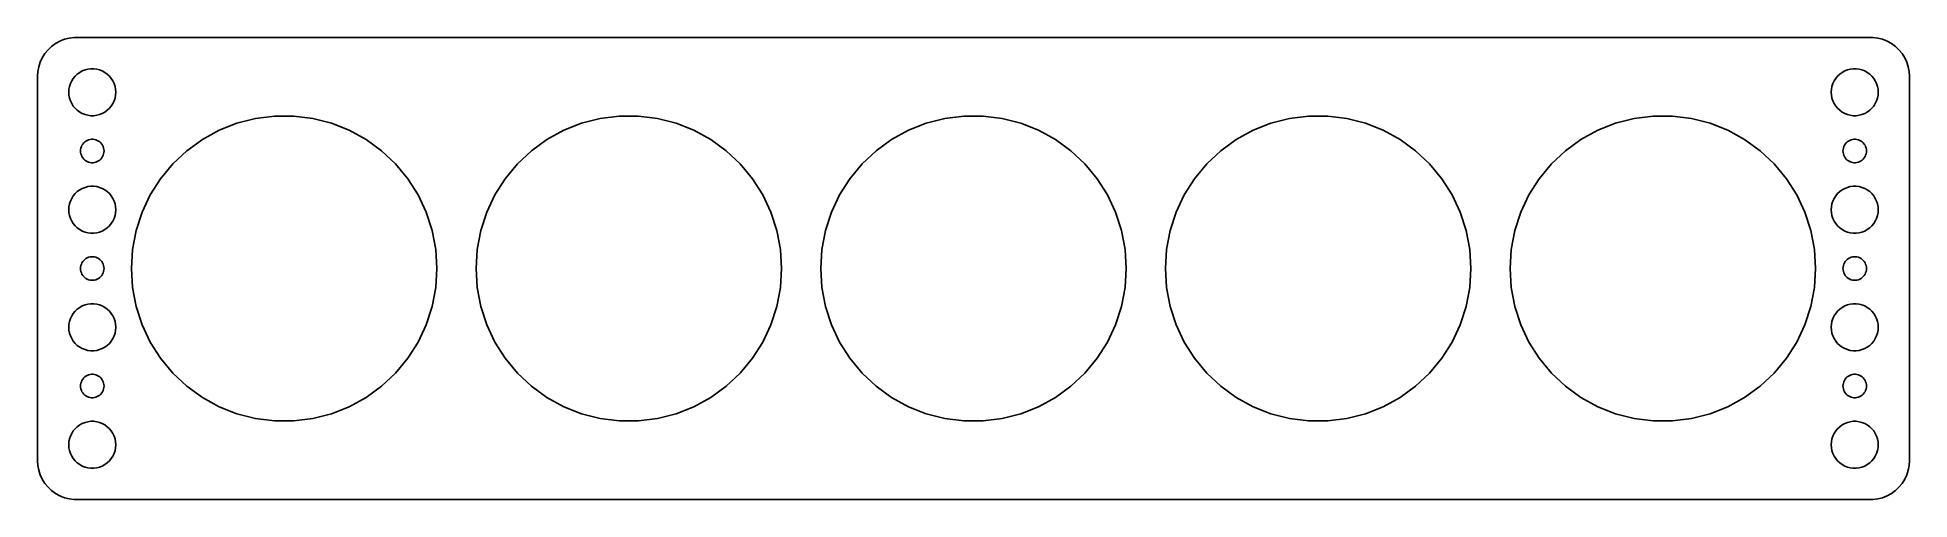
# Model space of a CAD drawing. Header units: metres. Extents: x -120 to 120, y -29 to 29.
import ezdxf

# ---------------------------------------------------------------- set-up
doc = ezdxf.new("R2010")
doc.units = ezdxf.units.M

msp = doc.modelspace()

# ---------------------------------------------------------------- linework, layer by layer
for p, q in [((-117.179, 28.7216), (-117.687, 28.3526)), ((-116.629, 29.0241), (-117.179, 28.7216)), ((-116.045, 29.2553), (-116.629, 29.0241)), ((-115.437, 29.4114), (-116.045, 29.2553)), ((-114.814, 29.4901), (-115.437, 29.4114)), ((114.814, 29.4901), (-114.814, 29.4901)), ((115.437, 29.4114), (114.814, 29.4901)), ((116.045, 29.2553), (115.437, 29.4114)), ((116.629, 29.0241), (116.045, 29.2553)), ((117.179, 28.7216), (116.629, 29.0241)), ((117.687, 28.3526), (117.179, 28.7216)), ((-119.149, 26.3406), (-119.343, 25.7434)), ((-118.882, 26.9088), (-119.149, 26.3406)), ((-118.545, 27.4389), (-118.882, 26.9088)), ((-118.145, 27.9227), (-118.545, 27.4389)), ((-117.687, 28.3526), (-118.145, 27.9227)), ((118.145, 27.9227), (117.687, 28.3526)), ((118.545, 27.4389), (118.145, 27.9227)), ((118.882, 26.9088), (118.545, 27.4389)), ((119.149, 26.3406), (118.882, 26.9088)), ((119.343, 25.7434), (119.149, 26.3406)), ((-119.461, 25.1267), (-119.5, 24.5)), ((-119.5, 24.5), (-119.5, -24.5)), ((-119.343, 25.7434), (-119.461, 25.1267)), ((-115.289, 23.6044), (-115.129, 23.9453)), ((-115.129, 23.9453), (-114.927, 24.2634)), ((-114.927, 24.2634), (-114.687, 24.5536)), ((-114.687, 24.5536), (-114.412, 24.8115)), ((-114.412, 24.8115), (-114.107, 25.033)), ((-114.107, 25.033), (-113.777, 25.2145)), ((-113.777, 25.2145), (-113.427, 25.3532)), ((-113.427, 25.3532), (-113.062, 25.4469)), ((-113.062, 25.4469), (-112.688, 25.4941)), ((-112.688, 25.4941), (-112.312, 25.4941)), ((-112.312, 25.4941), (-111.938, 25.4469)), ((-111.938, 25.4469), (-111.573, 25.3532)), ((-111.573, 25.3532), (-111.223, 25.2145)), ((-111.223, 25.2145), (-110.893, 25.033)), ((-110.893, 25.033), (-110.588, 24.8115)), ((-110.588, 24.8115), (-110.313, 24.5536)), ((-110.313, 24.5536), (-110.073, 24.2634)), ((-110.073, 24.2634), (-109.871, 23.9453)), ((-109.871, 23.9453), (-109.711, 23.6044)), ((109.711, 23.6044), (109.871, 23.9453)), ((109.871, 23.9453), (110.073, 24.2634)), ((110.073, 24.2634), (110.313, 24.5536)), ((110.313, 24.5536), (110.588, 24.8115)), ((110.588, 24.8115), (110.893, 25.033)), ((110.893, 25.033), (111.223, 25.2145)), ((111.223, 25.2145), (111.573, 25.3532)), ((111.573, 25.3532), (111.938, 25.4469)), ((111.938, 25.4469), (112.312, 25.4941)), ((112.312, 25.4941), (112.688, 25.4941)), ((112.688, 25.4941), (113.062, 25.4469)), ((113.062, 25.4469), (113.427, 25.3532)), ((113.427, 25.3532), (113.777, 25.2145)), ((113.777, 25.2145), (114.107, 25.033)), ((114.107, 25.033), (114.412, 24.8115)), ((114.412, 24.8115), (114.687, 24.5536)), ((114.687, 24.5536), (114.927, 24.2634)), ((114.927, 24.2634), (115.129, 23.9453)), ((115.129, 23.9453), (115.289, 23.6044)), ((119.461, 25.1267), (119.343, 25.7434)), ((119.5, 24.5), (119.461, 25.1267)), ((119.5, -24.5), (119.5, 24.5)), ((-115.5, 22.5), (-115.476, 22.876)), ((-115.476, 22.124), (-115.5, 22.5)), ((-115.476, 22.876), (-115.406, 23.2461)), ((-115.406, 21.7539), (-115.476, 22.124)), ((-115.406, 23.2461), (-115.289, 23.6044)), ((-115.289, 21.3956), (-115.406, 21.7539)), ((-109.711, 23.6044), (-109.594, 23.2461)), ((-109.594, 21.7539), (-109.711, 21.3956)), ((-109.594, 23.2461), (-109.524, 22.876)), ((-109.524, 22.124), (-109.594, 21.7539)), ((-109.524, 22.876), (-109.5, 22.5)), ((-109.5, 22.5), (-109.524, 22.124)), ((109.5, 22.5), (109.524, 22.876)), ((109.524, 22.124), (109.5, 22.5)), ((109.524, 22.876), (109.594, 23.2461)), ((109.594, 21.7539), (109.524, 22.124)), ((109.594, 23.2461), (109.711, 23.6044)), ((109.711, 21.3956), (109.594, 21.7539)), ((115.289, 23.6044), (115.406, 23.2461)), ((115.406, 21.7539), (115.289, 21.3956)), ((115.406, 23.2461), (115.476, 22.876)), ((115.476, 22.124), (115.406, 21.7539)), ((115.476, 22.876), (115.5, 22.5)), ((115.5, 22.5), (115.476, 22.124)), ((-115.129, 21.0547), (-115.289, 21.3956)), ((-114.927, 20.7366), (-115.129, 21.0547)), ((-114.687, 20.4464), (-114.927, 20.7366)), ((-114.412, 20.1884), (-114.687, 20.4464)), ((-114.107, 19.967), (-114.412, 20.1884)), ((-113.777, 19.7855), (-114.107, 19.967)), ((-113.427, 19.6468), (-113.777, 19.7855)), ((-113.062, 19.5531), (-113.427, 19.6468)), ((-112.688, 19.5059), (-113.062, 19.5531)), ((-112.312, 19.5059), (-112.688, 19.5059)), ((-111.938, 19.5531), (-112.312, 19.5059)), ((-111.573, 19.6468), (-111.938, 19.5531)), ((-111.223, 19.7855), (-111.573, 19.6468)), ((-110.893, 19.967), (-111.223, 19.7855)), ((-110.588, 20.1884), (-110.893, 19.967)), ((-110.313, 20.4464), (-110.588, 20.1884)), ((-110.073, 20.7366), (-110.313, 20.4464)), ((-109.871, 21.0547), (-110.073, 20.7366)), ((-109.711, 21.3956), (-109.871, 21.0547)), ((-94.0258, 18.5456), (-91.6539, 19.1546)), ((-91.6539, 19.1546), (-89.2244, 19.4615)), ((-89.2244, 19.4615), (-86.7756, 19.4615)), ((-86.7756, 19.4615), (-84.3461, 19.1546)), ((-84.3461, 19.1546), (-81.9742, 18.5456)), ((-50.0258, 18.5456), (-47.6539, 19.1546)), ((-47.6539, 19.1546), (-45.2244, 19.4615)), ((-45.2244, 19.4615), (-42.7756, 19.4615)), ((-42.7756, 19.4615), (-40.3461, 19.1546)), ((-40.3461, 19.1546), (-37.9742, 18.5456)), ((-6.02582, 18.5456), (-3.65393, 19.1546)), ((-3.65393, 19.1546), (-1.22441, 19.4615)), ((-1.22441, 19.4615), (1.22441, 19.4615)), ((1.22441, 19.4615), (3.65393, 19.1546)), ((3.65393, 19.1546), (6.02582, 18.5456)), ((37.9742, 18.5456), (40.3461, 19.1546)), ((40.3461, 19.1546), (42.7756, 19.4615)), ((42.7756, 19.4615), (45.2244, 19.4615)), ((45.2244, 19.4615), (47.6539, 19.1546)), ((47.6539, 19.1546), (50.0258, 18.5456)), ((81.9742, 18.5456), (84.3461, 19.1546)), ((84.3461, 19.1546), (86.7756, 19.4615)), ((86.7756, 19.4615), (89.2244, 19.4615)), ((89.2244, 19.4615), (91.6539, 19.1546)), ((91.6539, 19.1546), (94.0258, 18.5456)), ((109.871, 21.0547), (109.711, 21.3956)), ((110.073, 20.7366), (109.871, 21.0547)), ((110.313, 20.4464), (110.073, 20.7366)), ((110.588, 20.1884), (110.313, 20.4464)), ((110.893, 19.967), (110.588, 20.1884)), ((111.223, 19.7855), (110.893, 19.967)), ((111.573, 19.6468), (111.223, 19.7855)), ((111.938, 19.5531), (111.573, 19.6468)), ((112.312, 19.5059), (111.938, 19.5531)), ((112.688, 19.5059), (112.312, 19.5059)), ((113.062, 19.5531), (112.688, 19.5059)), ((113.427, 19.6468), (113.062, 19.5531)), ((113.777, 19.7855), (113.427, 19.6468)), ((114.107, 19.967), (113.777, 19.7855)), ((114.412, 20.1884), (114.107, 19.967)), ((114.687, 20.4464), (114.412, 20.1884)), ((114.927, 20.7366), (114.687, 20.4464)), ((115.129, 21.0547), (114.927, 20.7366)), ((115.289, 21.3956), (115.129, 21.0547)), ((-98.4486, 16.4644), (-96.3027, 17.6441)), ((-96.3027, 17.6441), (-94.0258, 18.5456)), ((-81.9742, 18.5456), (-79.6973, 17.6441)), ((-79.6973, 17.6441), (-77.5514, 16.4644)), ((-54.4486, 16.4644), (-52.3027, 17.6441)), ((-52.3027, 17.6441), (-50.0258, 18.5456)), ((-37.9742, 18.5456), (-35.6973, 17.6441)), ((-35.6973, 17.6441), (-33.5514, 16.4644)), ((-10.4486, 16.4644), (-8.30269, 17.6441)), ((-8.30269, 17.6441), (-6.02582, 18.5456)), ((6.02582, 18.5456), (8.30269, 17.6441)), ((8.30269, 17.6441), (10.4486, 16.4644)), ((33.5514, 16.4644), (35.6973, 17.6441)), ((35.6973, 17.6441), (37.9742, 18.5456)), ((50.0258, 18.5456), (52.3027, 17.6441)), ((52.3027, 17.6441), (54.4486, 16.4644)), ((77.5514, 16.4644), (79.6973, 17.6441)), ((79.6973, 17.6441), (81.9742, 18.5456)), ((94.0258, 18.5456), (96.3027, 17.6441)), ((96.3027, 17.6441), (98.4486, 16.4644)), ((-114, 15), (-113.988, 15.188)), ((-113.988, 14.812), (-114, 15)), ((-113.988, 15.188), (-113.953, 15.373)), ((-113.953, 14.627), (-113.988, 14.812)), ((-113.953, 15.373), (-113.895, 15.5522)), ((-113.895, 14.4478), (-113.953, 14.627)), ((-113.895, 15.5522), (-113.814, 15.7226)), ((-113.814, 14.2774), (-113.895, 14.4478)), ((-113.814, 15.7226), (-113.714, 15.8817)), ((-113.714, 15.8817), (-113.593, 16.0268)), ((-113.593, 16.0268), (-113.456, 16.1558)), ((-113.456, 16.1558), (-113.304, 16.2665)), ((-113.304, 16.2665), (-113.139, 16.3572)), ((-113.139, 16.3572), (-112.964, 16.4266)), ((-112.964, 16.4266), (-112.781, 16.4734)), ((-112.781, 16.4734), (-112.594, 16.497)), ((-112.594, 16.497), (-112.406, 16.497)), ((-112.406, 16.497), (-112.219, 16.4734)), ((-112.219, 16.4734), (-112.036, 16.4266)), ((-112.036, 16.4266), (-111.861, 16.3572)), ((-111.861, 16.3572), (-111.696, 16.2665)), ((-111.696, 16.2665), (-111.544, 16.1558)), ((-111.544, 16.1558), (-111.407, 16.0268)), ((-111.407, 16.0268), (-111.286, 15.8817)), ((-111.286, 15.8817), (-111.186, 15.7226)), ((-111.186, 15.7226), (-111.105, 15.5522)), ((-111.105, 14.4478), (-111.186, 14.2774)), ((-111.105, 15.5522), (-111.047, 15.373)), ((-111.047, 14.627), (-111.105, 14.4478)), ((-111.047, 15.373), (-111.012, 15.188)), ((-111.012, 14.812), (-111.047, 14.627)), ((-111.012, 15.188), (-111, 15)), ((-111, 15), (-111.012, 14.812)), ((-102.215, 13.3487), (-100.43, 15.025)), ((-100.43, 15.025), (-98.4486, 16.4644)), ((-77.5514, 16.4644), (-75.5702, 15.025)), ((-75.5702, 15.025), (-73.7851, 13.3487)), ((-58.2149, 13.3487), (-56.4298, 15.025)), ((-56.4298, 15.025), (-54.4486, 16.4644)), ((-33.5514, 16.4644), (-31.5702, 15.025)), ((-31.5702, 15.025), (-29.7851, 13.3487)), ((-14.2149, 13.3487), (-12.4298, 15.025)), ((-12.4298, 15.025), (-10.4486, 16.4644)), ((10.4486, 16.4644), (12.4298, 15.025)), ((12.4298, 15.025), (14.2149, 13.3487)), ((29.7851, 13.3487), (31.5702, 15.025)), ((31.5702, 15.025), (33.5514, 16.4644)), ((54.4486, 16.4644), (56.4298, 15.025)), ((56.4298, 15.025), (58.2149, 13.3487)), ((73.7851, 13.3487), (75.5702, 15.025)), ((75.5702, 15.025), (77.5514, 16.4644)), ((98.4486, 16.4644), (100.43, 15.025)), ((100.43, 15.025), (102.215, 13.3487)), ((111, 15), (111.012, 15.188)), ((111.012, 14.812), (111, 15)), ((111.012, 15.188), (111.047, 15.373)), ((111.047, 14.627), (111.012, 14.812)), ((111.047, 15.373), (111.105, 15.5522)), ((111.105, 14.4478), (111.047, 14.627)), ((111.105, 15.5522), (111.186, 15.7226)), ((111.186, 14.2774), (111.105, 14.4478)), ((111.186, 15.7226), (111.286, 15.8817)), ((111.286, 15.8817), (111.407, 16.0268)), ((111.407, 16.0268), (111.544, 16.1558)), ((111.544, 16.1558), (111.696, 16.2665)), ((111.696, 16.2665), (111.861, 16.3572)), ((111.861, 16.3572), (112.036, 16.4266)), ((112.036, 16.4266), (112.219, 16.4734)), ((112.219, 16.4734), (112.406, 16.497)), ((112.406, 16.497), (112.594, 16.497)), ((112.594, 16.497), (112.781, 16.4734)), ((112.781, 16.4734), (112.964, 16.4266)), ((112.964, 16.4266), (113.139, 16.3572)), ((113.139, 16.3572), (113.304, 16.2665)), ((113.304, 16.2665), (113.456, 16.1558)), ((113.456, 16.1558), (113.593, 16.0268)), ((113.593, 16.0268), (113.714, 15.8817)), ((113.714, 15.8817), (113.814, 15.7226)), ((113.814, 15.7226), (113.895, 15.5522)), ((113.895, 14.4478), (113.814, 14.2774)), ((113.895, 15.5522), (113.953, 15.373)), ((113.953, 14.627), (113.895, 14.4478)), ((113.953, 15.373), (113.988, 15.188)), ((113.988, 14.812), (113.953, 14.627)), ((113.988, 15.188), (114, 15)), ((114, 15), (113.988, 14.812)), ((-113.714, 14.1183), (-113.814, 14.2774)), ((-113.593, 13.9732), (-113.714, 14.1183)), ((-113.456, 13.8442), (-113.593, 13.9732)), ((-113.304, 13.7335), (-113.456, 13.8442)), ((-113.139, 13.6427), (-113.304, 13.7335)), ((-112.964, 13.5734), (-113.139, 13.6427)), ((-112.781, 13.5266), (-112.964, 13.5734)), ((-112.594, 13.5029), (-112.781, 13.5266)), ((-112.406, 13.5029), (-112.594, 13.5029)), ((-112.219, 13.5266), (-112.406, 13.5029)), ((-112.036, 13.5734), (-112.219, 13.5266)), ((-111.861, 13.6427), (-112.036, 13.5734)), ((-111.696, 13.7335), (-111.861, 13.6427)), ((-111.544, 13.8442), (-111.696, 13.7335)), ((-111.407, 13.9732), (-111.544, 13.8442)), ((-111.286, 14.1183), (-111.407, 13.9732)), ((-111.186, 14.2774), (-111.286, 14.1183)), ((-103.776, 11.4618), (-102.215, 13.3487)), ((-73.7851, 13.3487), (-72.2242, 11.4618)), ((-59.7758, 11.4618), (-58.2149, 13.3487)), ((-29.7851, 13.3487), (-28.2242, 11.4618)), ((-15.7758, 11.4618), (-14.2149, 13.3487)), ((14.2149, 13.3487), (15.7758, 11.4618)), ((28.2242, 11.4618), (29.7851, 13.3487)), ((58.2149, 13.3487), (59.7758, 11.4618)), ((72.2242, 11.4618), (73.7851, 13.3487)), ((102.215, 13.3487), (103.776, 11.4618)), ((111.286, 14.1183), (111.186, 14.2774)), ((111.407, 13.9732), (111.286, 14.1183)), ((111.544, 13.8442), (111.407, 13.9732)), ((111.696, 13.7335), (111.544, 13.8442)), ((111.861, 13.6427), (111.696, 13.7335)), ((112.036, 13.5734), (111.861, 13.6427)), ((112.219, 13.5266), (112.036, 13.5734)), ((112.406, 13.5029), (112.219, 13.5266)), ((112.594, 13.5029), (112.406, 13.5029)), ((112.781, 13.5266), (112.594, 13.5029)), ((112.964, 13.5734), (112.781, 13.5266)), ((113.139, 13.6427), (112.964, 13.5734)), ((113.304, 13.7335), (113.139, 13.6427)), ((113.456, 13.8442), (113.304, 13.7335)), ((113.593, 13.9732), (113.456, 13.8442)), ((113.714, 14.1183), (113.593, 13.9732)), ((113.814, 14.2774), (113.714, 14.1183)), ((-114.687, 9.55363), (-114.412, 9.81154)), ((-114.412, 9.81154), (-114.107, 10.033)), ((-114.107, 10.033), (-113.777, 10.2145)), ((-113.777, 10.2145), (-113.427, 10.3532)), ((-113.427, 10.3532), (-113.062, 10.4469)), ((-113.062, 10.4469), (-112.688, 10.4941)), ((-112.688, 10.4941), (-112.312, 10.4941)), ((-112.312, 10.4941), (-111.938, 10.4469)), ((-111.938, 10.4469), (-111.573, 10.3532)), ((-111.573, 10.3532), (-111.223, 10.2145)), ((-111.223, 10.2145), (-110.893, 10.033)), ((-110.893, 10.033), (-110.588, 9.81154)), ((-110.588, 9.81154), (-110.313, 9.55363)), ((-105.088, 9.3942), (-103.776, 11.4618)), ((-72.2242, 11.4618), (-70.912, 9.3942)), ((-61.088, 9.3942), (-59.7758, 11.4618)), ((-28.2242, 11.4618), (-26.912, 9.3942)), ((-17.088, 9.3942), (-15.7758, 11.4618)), ((15.7758, 11.4618), (17.088, 9.3942)), ((26.912, 9.3942), (28.2242, 11.4618)), ((59.7758, 11.4618), (61.088, 9.3942)), ((70.912, 9.3942), (72.2242, 11.4618)), ((103.776, 11.4618), (105.088, 9.3942)), ((110.313, 9.55363), (110.588, 9.81154)), ((110.588, 9.81154), (110.893, 10.033)), ((110.893, 10.033), (111.223, 10.2145)), ((111.223, 10.2145), (111.573, 10.3532)), ((111.573, 10.3532), (111.938, 10.4469)), ((111.938, 10.4469), (112.312, 10.4941)), ((112.312, 10.4941), (112.688, 10.4941)), ((112.688, 10.4941), (113.062, 10.4469)), ((113.062, 10.4469), (113.427, 10.3532)), ((113.427, 10.3532), (113.777, 10.2145)), ((113.777, 10.2145), (114.107, 10.033)), ((114.107, 10.033), (114.412, 9.81154)), ((114.412, 9.81154), (114.687, 9.55363)), ((-115.5, 7.5), (-115.476, 7.87599)), ((-115.476, 7.12399), (-115.5, 7.5)), ((-115.476, 7.87599), (-115.406, 8.24606)), ((-115.406, 8.24606), (-115.289, 8.60437)), ((-115.289, 8.60437), (-115.129, 8.94525)), ((-115.129, 8.94525), (-114.927, 9.26335)), ((-114.927, 9.26335), (-114.687, 9.55363)), ((-110.313, 9.55363), (-110.073, 9.26335)), ((-110.073, 9.26335), (-109.871, 8.94525)), ((-109.871, 8.94525), (-109.711, 8.60437)), ((-109.711, 8.60437), (-109.594, 8.24606)), ((-109.594, 8.24606), (-109.524, 7.87599)), ((-109.524, 7.87599), (-109.5, 7.5)), ((-109.5, 7.5), (-109.524, 7.12399)), ((-106.887, 4.84944), (-106.131, 7.17842)), ((-106.131, 7.17842), (-105.088, 9.3942)), ((-70.912, 9.3942), (-69.8694, 7.17842)), ((-69.8694, 7.17842), (-69.1126, 4.84944)), ((-62.8874, 4.84944), (-62.1306, 7.17842)), ((-62.1306, 7.17842), (-61.088, 9.3942)), ((-26.912, 9.3942), (-25.8694, 7.17842)), ((-25.8694, 7.17842), (-25.1126, 4.84944)), ((-18.8874, 4.84944), (-18.1306, 7.17842)), ((-18.1306, 7.17842), (-17.088, 9.3942)), ((17.088, 9.3942), (18.1306, 7.17842)), ((18.1306, 7.17842), (18.8874, 4.84944)), ((25.1126, 4.84944), (25.8694, 7.17842)), ((25.8694, 7.17842), (26.912, 9.3942)), ((61.088, 9.3942), (62.1306, 7.17842)), ((62.1306, 7.17842), (62.8874, 4.84944)), ((69.1126, 4.84944), (69.8694, 7.17842)), ((69.8694, 7.17842), (70.912, 9.3942)), ((105.088, 9.3942), (106.131, 7.17842)), ((106.131, 7.17842), (106.887, 4.84944)), ((109.5, 7.5), (109.524, 7.87599)), ((109.524, 7.12399), (109.5, 7.5)), ((109.524, 7.87599), (109.594, 8.24606)), ((109.594, 8.24606), (109.711, 8.60437)), ((109.711, 8.60437), (109.871, 8.94525)), ((109.871, 8.94525), (110.073, 9.26335)), ((110.073, 9.26335), (110.313, 9.55363)), ((114.687, 9.55363), (114.927, 9.26335)), ((114.927, 9.26335), (115.129, 8.94525)), ((115.129, 8.94525), (115.289, 8.60437)), ((115.289, 8.60437), (115.406, 8.24606)), ((115.406, 8.24606), (115.476, 7.87599)), ((115.476, 7.87599), (115.5, 7.5)), ((115.5, 7.5), (115.476, 7.12399)), ((-115.406, 6.75392), (-115.476, 7.12399)), ((-115.289, 6.39561), (-115.406, 6.75392)), ((-115.129, 6.05473), (-115.289, 6.39561)), ((-114.927, 5.73663), (-115.129, 6.05473)), ((-114.687, 5.44635), (-114.927, 5.73663)), ((-114.412, 5.18845), (-114.687, 5.44635)), ((-114.107, 4.96701), (-114.412, 5.18845)), ((-113.777, 4.78551), (-114.107, 4.96701)), ((-113.427, 4.64682), (-113.777, 4.78551)), ((-111.223, 4.78551), (-111.573, 4.64682)), ((-110.893, 4.96701), (-111.223, 4.78551)), ((-110.588, 5.18845), (-110.893, 4.96701)), ((-110.313, 5.44635), (-110.588, 5.18845)), ((-110.073, 5.73663), (-110.313, 5.44635)), ((-109.871, 6.05473), (-110.073, 5.73663)), ((-109.711, 6.39561), (-109.871, 6.05473)), ((-109.594, 6.75392), (-109.711, 6.39561)), ((-109.524, 7.12399), (-109.594, 6.75392)), ((-107.346, 2.44398), (-106.887, 4.84944)), ((-69.1126, 4.84944), (-68.6538, 2.44398)), ((-63.3462, 2.44398), (-62.8874, 4.84944)), ((-25.1126, 4.84944), (-24.6538, 2.44398)), ((-19.3462, 2.44398), (-18.8874, 4.84944)), ((18.8874, 4.84944), (19.3462, 2.44398)), ((24.6538, 2.44398), (25.1126, 4.84944)), ((62.8874, 4.84944), (63.3462, 2.44398)), ((68.6538, 2.44398), (69.1126, 4.84944)), ((106.887, 4.84944), (107.346, 2.44398)), ((109.594, 6.75392), (109.524, 7.12399)), ((109.711, 6.39561), (109.594, 6.75392)), ((109.871, 6.05473), (109.711, 6.39561)), ((110.073, 5.73663), (109.871, 6.05473)), ((110.313, 5.44635), (110.073, 5.73663)), ((110.588, 5.18845), (110.313, 5.44635)), ((110.893, 4.96701), (110.588, 5.18845)), ((111.223, 4.78551), (110.893, 4.96701)), ((111.573, 4.64682), (111.223, 4.78551)), ((113.777, 4.78551), (113.427, 4.64682)), ((114.107, 4.96701), (113.777, 4.78551)), ((114.412, 5.18845), (114.107, 4.96701)), ((114.687, 5.44635), (114.412, 5.18845)), ((114.927, 5.73663), (114.687, 5.44635)), ((115.129, 6.05473), (114.927, 5.73663)), ((115.289, 6.39561), (115.129, 6.05473)), ((115.406, 6.75392), (115.289, 6.39561)), ((115.476, 7.12399), (115.406, 6.75392)), ((-113.062, 4.55313), (-113.427, 4.64682)), ((-112.688, 4.50591), (-113.062, 4.55313)), ((-112.312, 4.50591), (-112.688, 4.50591)), ((-111.938, 4.55313), (-112.312, 4.50591)), ((-111.573, 4.64682), (-111.938, 4.55313)), ((-107.5, 0), (-107.346, 2.44398)), ((-68.6538, 2.44398), (-68.5, 0)), ((-63.5, 0), (-63.3462, 2.44398)), ((-24.6538, 2.44398), (-24.5, 0)), ((-19.5, 0), (-19.3462, 2.44398)), ((19.3462, 2.44398), (19.5, 0)), ((24.5, 0), (24.6538, 2.44398)), ((63.3462, 2.44398), (63.5, 0)), ((68.5, 0), (68.6538, 2.44398)), ((107.346, 2.44398), (107.5, 0)), ((111.938, 4.55313), (111.573, 4.64682)), ((112.312, 4.50591), (111.938, 4.55313)), ((112.688, 4.50591), (112.312, 4.50591)), ((113.062, 4.55313), (112.688, 4.50591)), ((113.427, 4.64682), (113.062, 4.55313)), ((-114, 0), (-113.988, 0.18799)), ((-113.988, -0.18799), (-114, 0)), ((-113.988, 0.18799), (-113.953, 0.37303)), ((-113.953, 0.37303), (-113.895, 0.55219)), ((-113.895, 0.55219), (-113.814, 0.72263)), ((-113.814, 0.72263), (-113.714, 0.88167)), ((-113.714, 0.88167), (-113.593, 1.02681)), ((-113.593, 1.02681), (-113.456, 1.15576)), ((-113.456, 1.15576), (-113.304, 1.26648)), ((-113.304, 1.26648), (-113.139, 1.35724)), ((-113.139, 1.35724), (-112.964, 1.42657)), ((-112.964, 1.42657), (-112.781, 1.47342)), ((-112.781, 1.47342), (-112.594, 1.49704)), ((-112.594, 1.49704), (-112.406, 1.49704)), ((-112.406, 1.49704), (-112.219, 1.47342)), ((-112.219, 1.47342), (-112.036, 1.42657)), ((-112.036, 1.42657), (-111.861, 1.35724)), ((-111.861, 1.35724), (-111.696, 1.26648)), ((-111.696, 1.26648), (-111.544, 1.15576)), ((-111.544, 1.15576), (-111.407, 1.02681)), ((-111.407, 1.02681), (-111.286, 0.88167)), ((-111.286, 0.88167), (-111.186, 0.72263)), ((-111.186, 0.72263), (-111.105, 0.55219)), ((-111.105, 0.55219), (-111.047, 0.37303)), ((-111.047, 0.37303), (-111.012, 0.18799)), ((-111.012, 0.18799), (-111, 0)), ((-111, 0), (-111.012, -0.18799)), ((-107.346, -2.44398), (-107.5, 0)), ((-68.5, 0), (-68.6538, -2.44398)), ((-63.3462, -2.44398), (-63.5, 0)), ((-24.5, 0), (-24.6538, -2.44398)), ((-19.3462, -2.44398), (-19.5, 0)), ((19.5, 0), (19.3462, -2.44398)), ((24.6538, -2.44398), (24.5, 0)), ((63.5, 0), (63.3462, -2.44398)), ((68.6538, -2.44398), (68.5, 0)), ((107.5, 0), (107.346, -2.44398)), ((111, 0), (111.012, 0.18799)), ((111.012, -0.18799), (111, 0)), ((111.012, 0.18799), (111.047, 0.37303)), ((111.047, 0.37303), (111.105, 0.55219)), ((111.105, 0.55219), (111.186, 0.72263)), ((111.186, 0.72263), (111.286, 0.88167)), ((111.286, 0.88167), (111.407, 1.02681)), ((111.407, 1.02681), (111.544, 1.15576)), ((111.544, 1.15576), (111.696, 1.26648)), ((111.696, 1.26648), (111.861, 1.35724)), ((111.861, 1.35724), (112.036, 1.42657)), ((112.036, 1.42657), (112.219, 1.47342)), ((112.219, 1.47342), (112.406, 1.49704)), ((112.406, 1.49704), (112.594, 1.49704)), ((112.594, 1.49704), (112.781, 1.47342)), ((112.781, 1.47342), (112.964, 1.42657)), ((112.964, 1.42657), (113.139, 1.35724)), ((113.139, 1.35724), (113.304, 1.26648)), ((113.304, 1.26648), (113.456, 1.15576)), ((113.456, 1.15576), (113.593, 1.02681)), ((113.593, 1.02681), (113.714, 0.88167)), ((113.714, 0.88167), (113.814, 0.72263)), ((113.814, 0.72263), (113.895, 0.55219)), ((113.895, 0.55219), (113.953, 0.37303)), ((113.953, 0.37303), (113.988, 0.18799)), ((113.988, 0.18799), (114, 0)), ((114, 0), (113.988, -0.18799)), ((-113.953, -0.37303), (-113.988, -0.18799)), ((-113.895, -0.55219), (-113.953, -0.37303)), ((-113.814, -0.72263), (-113.895, -0.55219)), ((-113.714, -0.88167), (-113.814, -0.72263)), ((-113.593, -1.02681), (-113.714, -0.88167)), ((-113.456, -1.15576), (-113.593, -1.02681)), ((-113.304, -1.26648), (-113.456, -1.15576)), ((-113.139, -1.35724), (-113.304, -1.26648)), ((-112.964, -1.42657), (-113.139, -1.35724)), ((-112.781, -1.47342), (-112.964, -1.42657)), ((-112.594, -1.49704), (-112.781, -1.47342)), ((-112.406, -1.49704), (-112.594, -1.49704)), ((-112.219, -1.47342), (-112.406, -1.49704)), ((-112.036, -1.42657), (-112.219, -1.47342)), ((-111.861, -1.35724), (-112.036, -1.42657)), ((-111.696, -1.26648), (-111.861, -1.35724)), ((-111.544, -1.15576), (-111.696, -1.26648)), ((-111.407, -1.02681), (-111.544, -1.15576)), ((-111.286, -0.88167), (-111.407, -1.02681)), ((-111.186, -0.72263), (-111.286, -0.88167)), ((-111.105, -0.55219), (-111.186, -0.72263)), ((-111.047, -0.37303), (-111.105, -0.55219)), ((-111.012, -0.18799), (-111.047, -0.37303)), ((111.047, -0.37303), (111.012, -0.18799)), ((111.105, -0.55219), (111.047, -0.37303)), ((111.186, -0.72263), (111.105, -0.55219)), ((111.286, -0.88167), (111.186, -0.72263)), ((111.407, -1.02681), (111.286, -0.88167)), ((111.544, -1.15576), (111.407, -1.02681)), ((111.696, -1.26648), (111.544, -1.15576)), ((111.861, -1.35724), (111.696, -1.26648)), ((112.036, -1.42657), (111.861, -1.35724)), ((112.219, -1.47342), (112.036, -1.42657)), ((112.406, -1.49704), (112.219, -1.47342)), ((112.594, -1.49704), (112.406, -1.49704)), ((112.781, -1.47342), (112.594, -1.49704)), ((112.964, -1.42657), (112.781, -1.47342)), ((113.139, -1.35724), (112.964, -1.42657)), ((113.304, -1.26648), (113.139, -1.35724)), ((113.456, -1.15576), (113.304, -1.26648)), ((113.593, -1.02681), (113.456, -1.15576)), ((113.714, -0.88167), (113.593, -1.02681)), ((113.814, -0.72263), (113.714, -0.88167)), ((113.895, -0.55219), (113.814, -0.72263)), ((113.953, -0.37303), (113.895, -0.55219)), ((113.988, -0.18799), (113.953, -0.37303)), ((-113.777, -4.78551), (-113.427, -4.64682)), ((-113.427, -4.64682), (-113.062, -4.55313)), ((-113.062, -4.55313), (-112.688, -4.50591)), ((-112.688, -4.50591), (-112.312, -4.50591)), ((-112.312, -4.50591), (-111.938, -4.55313)), ((-111.938, -4.55313), (-111.573, -4.64682)), ((-111.573, -4.64682), (-111.223, -4.78551)), ((-106.887, -4.84944), (-107.346, -2.44398)), ((-68.6538, -2.44398), (-69.1126, -4.84944)), ((-62.8874, -4.84944), (-63.3462, -2.44398)), ((-24.6538, -2.44398), (-25.1126, -4.84944)), ((-18.8874, -4.84944), (-19.3462, -2.44398)), ((19.3462, -2.44398), (18.8874, -4.84944)), ((25.1126, -4.84944), (24.6538, -2.44398)), ((63.3462, -2.44398), (62.8874, -4.84944)), ((69.1126, -4.84944), (68.6538, -2.44398)), ((107.346, -2.44398), (106.887, -4.84944)), ((111.223, -4.78551), (111.573, -4.64682)), ((111.573, -4.64682), (111.938, -4.55313)), ((111.938, -4.55313), (112.312, -4.50591)), ((112.312, -4.50591), (112.688, -4.50591)), ((112.688, -4.50591), (113.062, -4.55313)), ((113.062, -4.55313), (113.427, -4.64682)), ((113.427, -4.64682), (113.777, -4.78551)), ((-115.5, -7.5), (-115.476, -7.12399)), ((-115.476, -7.12399), (-115.406, -6.75392)), ((-115.406, -6.75392), (-115.289, -6.39561)), ((-115.289, -6.39561), (-115.129, -6.05473)), ((-115.129, -6.05473), (-114.927, -5.73663)), ((-114.927, -5.73663), (-114.687, -5.44635)), ((-114.687, -5.44635), (-114.412, -5.18845)), ((-114.412, -5.18845), (-114.107, -4.96701)), ((-114.107, -4.96701), (-113.777, -4.78551)), ((-111.223, -4.78551), (-110.893, -4.96701)), ((-110.893, -4.96701), (-110.588, -5.18845)), ((-110.588, -5.18845), (-110.313, -5.44635)), ((-110.313, -5.44635), (-110.073, -5.73663)), ((-110.073, -5.73663), (-109.871, -6.05473)), ((-109.871, -6.05473), (-109.711, -6.39561)), ((-109.711, -6.39561), (-109.594, -6.75392)), ((-109.594, -6.75392), (-109.524, -7.12399)), ((-109.524, -7.12399), (-109.5, -7.5)), ((-106.131, -7.17842), (-106.887, -4.84944)), ((-69.1126, -4.84944), (-69.8694, -7.17842)), ((-62.1306, -7.17842), (-62.8874, -4.84944)), ((-25.1126, -4.84944), (-25.8694, -7.17842)), ((-18.1306, -7.17842), (-18.8874, -4.84944)), ((18.8874, -4.84944), (18.1306, -7.17842)), ((25.8694, -7.17842), (25.1126, -4.84944)), ((62.8874, -4.84944), (62.1306, -7.17842)), ((69.8694, -7.17842), (69.1126, -4.84944)), ((106.887, -4.84944), (106.131, -7.17842)), ((109.5, -7.5), (109.524, -7.12399)), ((109.524, -7.12399), (109.594, -6.75392)), ((109.594, -6.75392), (109.711, -6.39561)), ((109.711, -6.39561), (109.871, -6.05473)), ((109.871, -6.05473), (110.073, -5.73663)), ((110.073, -5.73663), (110.313, -5.44635)), ((110.313, -5.44635), (110.588, -5.18845)), ((110.588, -5.18845), (110.893, -4.96701)), ((110.893, -4.96701), (111.223, -4.78551)), ((113.777, -4.78551), (114.107, -4.96701)), ((114.107, -4.96701), (114.412, -5.18845)), ((114.412, -5.18845), (114.687, -5.44635)), ((114.687, -5.44635), (114.927, -5.73663)), ((114.927, -5.73663), (115.129, -6.05473)), ((115.129, -6.05473), (115.289, -6.39561)), ((115.289, -6.39561), (115.406, -6.75392)), ((115.406, -6.75392), (115.476, -7.12399)), ((115.476, -7.12399), (115.5, -7.5)), ((-115.476, -7.87599), (-115.5, -7.5)), ((-115.406, -8.24606), (-115.476, -7.87599)), ((-115.289, -8.60437), (-115.406, -8.24606)), ((-115.129, -8.94525), (-115.289, -8.60437)), ((-114.927, -9.26335), (-115.129, -8.94525)), ((-114.687, -9.55363), (-114.927, -9.26335)), ((-114.412, -9.81154), (-114.687, -9.55363)), ((-110.313, -9.55363), (-110.588, -9.81154)), ((-110.073, -9.26335), (-110.313, -9.55363)), ((-109.871, -8.94525), (-110.073, -9.26335)), ((-109.711, -8.60437), (-109.871, -8.94525)), ((-109.594, -8.24606), (-109.711, -8.60437)), ((-109.524, -7.87599), (-109.594, -8.24606)), ((-109.5, -7.5), (-109.524, -7.87599)), ((-105.088, -9.3942), (-106.131, -7.17842)), ((-103.776, -11.4618), (-105.088, -9.3942)), ((-70.912, -9.3942), (-72.2242, -11.4618)), ((-69.8694, -7.17842), (-70.912, -9.3942)), ((-61.088, -9.3942), (-62.1306, -7.17842)), ((-59.7758, -11.4618), (-61.088, -9.3942)), ((-26.912, -9.3942), (-28.2242, -11.4618)), ((-25.8694, -7.17842), (-26.912, -9.3942)), ((-17.088, -9.3942), (-18.1306, -7.17842)), ((-15.7758, -11.4618), (-17.088, -9.3942)), ((17.088, -9.3942), (15.7758, -11.4618)), ((18.1306, -7.17842), (17.088, -9.3942)), ((26.912, -9.3942), (25.8694, -7.17842)), ((28.2242, -11.4618), (26.912, -9.3942)), ((61.088, -9.3942), (59.7758, -11.4618)), ((62.1306, -7.17842), (61.088, -9.3942)), ((70.912, -9.3942), (69.8694, -7.17842)), ((72.2242, -11.4618), (70.912, -9.3942)), ((105.088, -9.3942), (103.776, -11.4618)), ((106.131, -7.17842), (105.088, -9.3942)), ((109.524, -7.87599), (109.5, -7.5)), ((109.594, -8.24606), (109.524, -7.87599)), ((109.711, -8.60437), (109.594, -8.24606)), ((109.871, -8.94525), (109.711, -8.60437)), ((110.073, -9.26335), (109.871, -8.94525)), ((110.313, -9.55363), (110.073, -9.26335)), ((110.588, -9.81154), (110.313, -9.55363)), ((114.687, -9.55363), (114.412, -9.81154)), ((114.927, -9.26335), (114.687, -9.55363)), ((115.129, -8.94525), (114.927, -9.26335)), ((115.289, -8.60437), (115.129, -8.94525)), ((115.406, -8.24606), (115.289, -8.60437)), ((115.476, -7.87599), (115.406, -8.24606)), ((115.5, -7.5), (115.476, -7.87599)), ((-114.107, -10.033), (-114.412, -9.81154)), ((-113.777, -10.2145), (-114.107, -10.033)), ((-113.427, -10.3532), (-113.777, -10.2145)), ((-113.062, -10.4469), (-113.427, -10.3532)), ((-112.688, -10.4941), (-113.062, -10.4469)), ((-112.312, -10.4941), (-112.688, -10.4941)), ((-111.938, -10.4469), (-112.312, -10.4941)), ((-111.573, -10.3532), (-111.938, -10.4469)), ((-111.223, -10.2145), (-111.573, -10.3532)), ((-110.893, -10.033), (-111.223, -10.2145)), ((-110.588, -9.81154), (-110.893, -10.033)), ((-102.215, -13.3487), (-103.776, -11.4618)), ((-72.2242, -11.4618), (-73.7851, -13.3487)), ((-58.2149, -13.3487), (-59.7758, -11.4618)), ((-28.2242, -11.4618), (-29.7851, -13.3487)), ((-14.2149, -13.3487), (-15.7758, -11.4618)), ((15.7758, -11.4618), (14.2149, -13.3487)), ((29.7851, -13.3487), (28.2242, -11.4618)), ((59.7758, -11.4618), (58.2149, -13.3487)), ((73.7851, -13.3487), (72.2242, -11.4618)), ((103.776, -11.4618), (102.215, -13.3487)), ((110.893, -10.033), (110.588, -9.81154)), ((111.223, -10.2145), (110.893, -10.033)), ((111.573, -10.3532), (111.223, -10.2145)), ((111.938, -10.4469), (111.573, -10.3532)), ((112.312, -10.4941), (111.938, -10.4469)), ((112.688, -10.4941), (112.312, -10.4941)), ((113.062, -10.4469), (112.688, -10.4941)), ((113.427, -10.3532), (113.062, -10.4469)), ((113.777, -10.2145), (113.427, -10.3532)), ((114.107, -10.033), (113.777, -10.2145)), ((114.412, -9.81154), (114.107, -10.033)), ((-113.895, -14.4478), (-113.814, -14.2774)), ((-113.814, -14.2774), (-113.714, -14.1183)), ((-113.714, -14.1183), (-113.593, -13.9732)), ((-113.593, -13.9732), (-113.456, -13.8442)), ((-113.456, -13.8442), (-113.304, -13.7335)), ((-113.304, -13.7335), (-113.139, -13.6427)), ((-113.139, -13.6427), (-112.964, -13.5734)), ((-112.964, -13.5734), (-112.781, -13.5266)), ((-112.781, -13.5266), (-112.594, -13.5029)), ((-112.594, -13.5029), (-112.406, -13.5029)), ((-112.406, -13.5029), (-112.219, -13.5266)), ((-112.219, -13.5266), (-112.036, -13.5734)), ((-112.036, -13.5734), (-111.861, -13.6427)), ((-111.861, -13.6427), (-111.696, -13.7335)), ((-111.696, -13.7335), (-111.544, -13.8442)), ((-111.544, -13.8442), (-111.407, -13.9732)), ((-111.407, -13.9732), (-111.286, -14.1183)), ((-111.286, -14.1183), (-111.186, -14.2774)), ((-111.186, -14.2774), (-111.105, -14.4478)), ((-100.43, -15.025), (-102.215, -13.3487)), ((-73.7851, -13.3487), (-75.5702, -15.025)), ((-56.4298, -15.025), (-58.2149, -13.3487)), ((-29.7851, -13.3487), (-31.5702, -15.025)), ((-12.4298, -15.025), (-14.2149, -13.3487)), ((14.2149, -13.3487), (12.4298, -15.025)), ((31.5702, -15.025), (29.7851, -13.3487)), ((58.2149, -13.3487), (56.4298, -15.025)), ((75.5702, -15.025), (73.7851, -13.3487)), ((102.215, -13.3487), (100.43, -15.025)), ((111.105, -14.4478), (111.186, -14.2774)), ((111.186, -14.2774), (111.286, -14.1183)), ((111.286, -14.1183), (111.407, -13.9732)), ((111.407, -13.9732), (111.544, -13.8442)), ((111.544, -13.8442), (111.696, -13.7335)), ((111.696, -13.7335), (111.861, -13.6427)), ((111.861, -13.6427), (112.036, -13.5734)), ((112.036, -13.5734), (112.219, -13.5266)), ((112.219, -13.5266), (112.406, -13.5029)), ((112.406, -13.5029), (112.594, -13.5029)), ((112.594, -13.5029), (112.781, -13.5266)), ((112.781, -13.5266), (112.964, -13.5734)), ((112.964, -13.5734), (113.139, -13.6427)), ((113.139, -13.6427), (113.304, -13.7335)), ((113.304, -13.7335), (113.456, -13.8442)), ((113.456, -13.8442), (113.593, -13.9732)), ((113.593, -13.9732), (113.714, -14.1183)), ((113.714, -14.1183), (113.814, -14.2774)), ((113.814, -14.2774), (113.895, -14.4478)), ((-114, -15), (-113.988, -14.812)), ((-113.988, -15.188), (-114, -15)), ((-113.988, -14.812), (-113.953, -14.627)), ((-113.953, -15.373), (-113.988, -15.188)), ((-113.953, -14.627), (-113.895, -14.4478)), ((-113.895, -15.5522), (-113.953, -15.373)), ((-113.814, -15.7226), (-113.895, -15.5522)), ((-113.714, -15.8817), (-113.814, -15.7226)), ((-113.593, -16.0268), (-113.714, -15.8817)), ((-113.456, -16.1558), (-113.593, -16.0268)), ((-113.304, -16.2665), (-113.456, -16.1558)), ((-113.139, -16.3572), (-113.304, -16.2665)), ((-112.964, -16.4266), (-113.139, -16.3572)), ((-112.781, -16.4734), (-112.964, -16.4266)), ((-112.594, -16.497), (-112.781, -16.4734)), ((-112.406, -16.497), (-112.594, -16.497)), ((-112.219, -16.4734), (-112.406, -16.497)), ((-112.036, -16.4266), (-112.219, -16.4734)), ((-111.861, -16.3572), (-112.036, -16.4266)), ((-111.696, -16.2665), (-111.861, -16.3572)), ((-111.544, -16.1558), (-111.696, -16.2665)), ((-111.407, -16.0268), (-111.544, -16.1558)), ((-111.286, -15.8817), (-111.407, -16.0268)), ((-111.186, -15.7226), (-111.286, -15.8817)), ((-111.105, -15.5522), (-111.186, -15.7226)), ((-111.105, -14.4478), (-111.047, -14.627)), ((-111.047, -15.373), (-111.105, -15.5522)), ((-111.047, -14.627), (-111.012, -14.812)), ((-111.012, -15.188), (-111.047, -15.373)), ((-111.012, -14.812), (-111, -15)), ((-111, -15), (-111.012, -15.188)), ((-98.4486, -16.4644), (-100.43, -15.025)), ((-96.3027, -17.6441), (-98.4486, -16.4644)), ((-77.5514, -16.4644), (-79.6973, -17.6441)), ((-75.5702, -15.025), (-77.5514, -16.4644)), ((-54.4486, -16.4644), (-56.4298, -15.025)), ((-52.3027, -17.6441), (-54.4486, -16.4644)), ((-33.5514, -16.4644), (-35.6973, -17.6441)), ((-31.5702, -15.025), (-33.5514, -16.4644)), ((-10.4486, -16.4644), (-12.4298, -15.025)), ((-8.30269, -17.6441), (-10.4486, -16.4644)), ((10.4486, -16.4644), (8.30269, -17.6441)), ((12.4298, -15.025), (10.4486, -16.4644)), ((33.5514, -16.4644), (31.5702, -15.025)), ((35.6973, -17.6441), (33.5514, -16.4644)), ((54.4486, -16.4644), (52.3027, -17.6441)), ((56.4298, -15.025), (54.4486, -16.4644)), ((77.5514, -16.4644), (75.5702, -15.025)), ((79.6973, -17.6441), (77.5514, -16.4644)), ((98.4486, -16.4644), (96.3027, -17.6441)), ((100.43, -15.025), (98.4486, -16.4644)), ((111, -15), (111.012, -14.812)), ((111.012, -15.188), (111, -15)), ((111.012, -14.812), (111.047, -14.627)), ((111.047, -15.373), (111.012, -15.188)), ((111.047, -14.627), (111.105, -14.4478)), ((111.105, -15.5522), (111.047, -15.373)), ((111.186, -15.7226), (111.105, -15.5522)), ((111.286, -15.8817), (111.186, -15.7226)), ((111.407, -16.0268), (111.286, -15.8817)), ((111.544, -16.1558), (111.407, -16.0268)), ((111.696, -16.2665), (111.544, -16.1558)), ((111.861, -16.3572), (111.696, -16.2665)), ((112.036, -16.4266), (111.861, -16.3572)), ((112.219, -16.4734), (112.036, -16.4266)), ((112.406, -16.497), (112.219, -16.4734)), ((112.594, -16.497), (112.406, -16.497)), ((112.781, -16.4734), (112.594, -16.497)), ((112.964, -16.4266), (112.781, -16.4734)), ((113.139, -16.3572), (112.964, -16.4266)), ((113.304, -16.2665), (113.139, -16.3572)), ((113.456, -16.1558), (113.304, -16.2665)), ((113.593, -16.0268), (113.456, -16.1558)), ((113.714, -15.8817), (113.593, -16.0268)), ((113.814, -15.7226), (113.714, -15.8817)), ((113.895, -15.5522), (113.814, -15.7226)), ((113.895, -14.4478), (113.953, -14.627)), ((113.953, -15.373), (113.895, -15.5522)), ((113.953, -14.627), (113.988, -14.812)), ((113.988, -15.188), (113.953, -15.373)), ((113.988, -14.812), (114, -15)), ((114, -15), (113.988, -15.188)), ((-94.0258, -18.5456), (-96.3027, -17.6441)), ((-91.6539, -19.1546), (-94.0258, -18.5456)), ((-81.9742, -18.5456), (-84.3461, -19.1546)), ((-79.6973, -17.6441), (-81.9742, -18.5456)), ((-50.0258, -18.5456), (-52.3027, -17.6441)), ((-47.6539, -19.1546), (-50.0258, -18.5456)), ((-37.9742, -18.5456), (-40.3461, -19.1546)), ((-35.6973, -17.6441), (-37.9742, -18.5456)), ((-6.02582, -18.5456), (-8.30269, -17.6441)), ((-3.65393, -19.1546), (-6.02582, -18.5456)), ((6.02582, -18.5456), (3.65393, -19.1546)), ((8.30269, -17.6441), (6.02582, -18.5456)), ((37.9742, -18.5456), (35.6973, -17.6441)), ((40.3461, -19.1546), (37.9742, -18.5456)), ((50.0258, -18.5456), (47.6539, -19.1546)), ((52.3027, -17.6441), (50.0258, -18.5456)), ((81.9742, -18.5456), (79.6973, -17.6441)), ((84.3461, -19.1546), (81.9742, -18.5456)), ((94.0258, -18.5456), (91.6539, -19.1546)), ((96.3027, -17.6441), (94.0258, -18.5456)), ((-115.406, -21.7539), (-115.289, -21.3956)), ((-115.289, -21.3956), (-115.129, -21.0547)), ((-115.129, -21.0547), (-114.927, -20.7366)), ((-114.927, -20.7366), (-114.687, -20.4464)), ((-114.687, -20.4464), (-114.412, -20.1884)), ((-114.412, -20.1884), (-114.107, -19.967)), ((-114.107, -19.967), (-113.777, -19.7855)), ((-113.777, -19.7855), (-113.427, -19.6468)), ((-113.427, -19.6468), (-113.062, -19.5531)), ((-113.062, -19.5531), (-112.688, -19.5059)), ((-112.688, -19.5059), (-112.312, -19.5059)), ((-112.312, -19.5059), (-111.938, -19.5531)), ((-111.938, -19.5531), (-111.573, -19.6468)), ((-111.573, -19.6468), (-111.223, -19.7855)), ((-111.223, -19.7855), (-110.893, -19.967)), ((-110.893, -19.967), (-110.588, -20.1884)), ((-110.588, -20.1884), (-110.313, -20.4464)), ((-110.313, -20.4464), (-110.073, -20.7366)), ((-110.073, -20.7366), (-109.871, -21.0547)), ((-109.871, -21.0547), (-109.711, -21.3956)), ((-109.711, -21.3956), (-109.594, -21.7539)), ((-89.2244, -19.4615), (-91.6539, -19.1546)), ((-86.7756, -19.4615), (-89.2244, -19.4615)), ((-84.3461, -19.1546), (-86.7756, -19.4615)), ((-45.2244, -19.4615), (-47.6539, -19.1546)), ((-42.7756, -19.4615), (-45.2244, -19.4615)), ((-40.3461, -19.1546), (-42.7756, -19.4615)), ((-1.22441, -19.4615), (-3.65393, -19.1546)), ((1.22441, -19.4615), (-1.22441, -19.4615)), ((3.65393, -19.1546), (1.22441, -19.4615)), ((42.7756, -19.4615), (40.3461, -19.1546)), ((45.2244, -19.4615), (42.7756, -19.4615)), ((47.6539, -19.1546), (45.2244, -19.4615)), ((86.7756, -19.4615), (84.3461, -19.1546)), ((89.2244, -19.4615), (86.7756, -19.4615)), ((91.6539, -19.1546), (89.2244, -19.4615)), ((109.594, -21.7539), (109.711, -21.3956)), ((109.711, -21.3956), (109.871, -21.0547)), ((109.871, -21.0547), (110.073, -20.7366)), ((110.073, -20.7366), (110.313, -20.4464)), ((110.313, -20.4464), (110.588, -20.1884)), ((110.588, -20.1884), (110.893, -19.967)), ((110.893, -19.967), (111.223, -19.7855)), ((111.223, -19.7855), (111.573, -19.6468)), ((111.573, -19.6468), (111.938, -19.5531)), ((111.938, -19.5531), (112.312, -19.5059)), ((112.312, -19.5059), (112.688, -19.5059)), ((112.688, -19.5059), (113.062, -19.5531)), ((113.062, -19.5531), (113.427, -19.6468)), ((113.427, -19.6468), (113.777, -19.7855)), ((113.777, -19.7855), (114.107, -19.967)), ((114.107, -19.967), (114.412, -20.1884)), ((114.412, -20.1884), (114.687, -20.4464)), ((114.687, -20.4464), (114.927, -20.7366)), ((114.927, -20.7366), (115.129, -21.0547)), ((115.129, -21.0547), (115.289, -21.3956)), ((115.289, -21.3956), (115.406, -21.7539)), ((-115.5, -22.5), (-115.476, -22.124)), ((-115.476, -22.876), (-115.5, -22.5)), ((-115.476, -22.124), (-115.406, -21.7539)), ((-115.406, -23.2461), (-115.476, -22.876)), ((-115.289, -23.6044), (-115.406, -23.2461)), ((-115.129, -23.9453), (-115.289, -23.6044)), ((-109.711, -23.6044), (-109.871, -23.9453)), ((-109.594, -23.2461), (-109.711, -23.6044)), ((-109.594, -21.7539), (-109.524, -22.124)), ((-109.524, -22.876), (-109.594, -23.2461)), ((-109.524, -22.124), (-109.5, -22.5)), ((-109.5, -22.5), (-109.524, -22.876)), ((109.5, -22.5), (109.524, -22.124)), ((109.524, -22.876), (109.5, -22.5)), ((109.524, -22.124), (109.594, -21.7539)), ((109.594, -23.2461), (109.524, -22.876)), ((109.711, -23.6044), (109.594, -23.2461)), ((109.871, -23.9453), (109.711, -23.6044)), ((115.289, -23.6044), (115.129, -23.9453)), ((115.406, -23.2461), (115.289, -23.6044)), ((115.406, -21.7539), (115.476, -22.124)), ((115.476, -22.876), (115.406, -23.2461)), ((115.476, -22.124), (115.5, -22.5)), ((115.5, -22.5), (115.476, -22.876)), ((-119.5, -24.5), (-119.461, -25.1267)), ((-119.461, -25.1267), (-119.343, -25.7434)), ((-119.343, -25.7434), (-119.149, -26.3406)), ((-114.927, -24.2634), (-115.129, -23.9453)), ((-114.687, -24.5536), (-114.927, -24.2634)), ((-114.412, -24.8115), (-114.687, -24.5536)), ((-114.107, -25.033), (-114.412, -24.8115)), ((-113.777, -25.2145), (-114.107, -25.033)), ((-113.427, -25.3532), (-113.777, -25.2145)), ((-113.062, -25.4469), (-113.427, -25.3532)), ((-112.688, -25.4941), (-113.062, -25.4469)), ((-112.312, -25.4941), (-112.688, -25.4941)), ((-111.938, -25.4469), (-112.312, -25.4941)), ((-111.573, -25.3532), (-111.938, -25.4469)), ((-111.223, -25.2145), (-111.573, -25.3532)), ((-110.893, -25.033), (-111.223, -25.2145)), ((-110.588, -24.8115), (-110.893, -25.033)), ((-110.313, -24.5536), (-110.588, -24.8115)), ((-110.073, -24.2634), (-110.313, -24.5536)), ((-109.871, -23.9453), (-110.073, -24.2634)), ((110.073, -24.2634), (109.871, -23.9453)), ((110.313, -24.5536), (110.073, -24.2634)), ((110.588, -24.8115), (110.313, -24.5536)), ((110.893, -25.033), (110.588, -24.8115)), ((111.223, -25.2145), (110.893, -25.033)), ((111.573, -25.3532), (111.223, -25.2145)), ((111.938, -25.4469), (111.573, -25.3532)), ((112.312, -25.4941), (111.938, -25.4469)), ((112.688, -25.4941), (112.312, -25.4941)), ((113.062, -25.4469), (112.688, -25.4941)), ((113.427, -25.3532), (113.062, -25.4469)), ((113.777, -25.2145), (113.427, -25.3532)), ((114.107, -25.033), (113.777, -25.2145)), ((114.412, -24.8115), (114.107, -25.033)), ((114.687, -24.5536), (114.412, -24.8115)), ((114.927, -24.2634), (114.687, -24.5536)), ((115.129, -23.9453), (114.927, -24.2634)), ((119.149, -26.3406), (119.343, -25.7434)), ((119.343, -25.7434), (119.461, -25.1267)), ((119.461, -25.1267), (119.5, -24.5)), ((-119.149, -26.3406), (-118.882, -26.9088)), ((-118.882, -26.9088), (-118.545, -27.4389)), ((-118.545, -27.4389), (-118.145, -27.9227)), ((-118.145, -27.9227), (-117.687, -28.3526)), ((-117.687, -28.3526), (-117.179, -28.7216)), ((117.179, -28.7216), (117.687, -28.3526)), ((117.687, -28.3526), (118.145, -27.9227)), ((118.145, -27.9227), (118.545, -27.4389)), ((118.545, -27.4389), (118.882, -26.9088)), ((118.882, -26.9088), (119.149, -26.3406)), ((-117.179, -28.7216), (-116.629, -29.0241)), ((-116.629, -29.0241), (-116.045, -29.2553)), ((-116.045, -29.2553), (-115.437, -29.4114)), ((-115.437, -29.4114), (-114.814, -29.4901)), ((-114.814, -29.4901), (114.814, -29.4901)), ((114.814, -29.4901), (115.437, -29.4114)), ((115.437, -29.4114), (116.045, -29.2553)), ((116.045, -29.2553), (116.629, -29.0241)), ((116.629, -29.0241), (117.179, -28.7216))]:
    msp.add_line(p, q)

doc.saveas('drawing.dxf')
